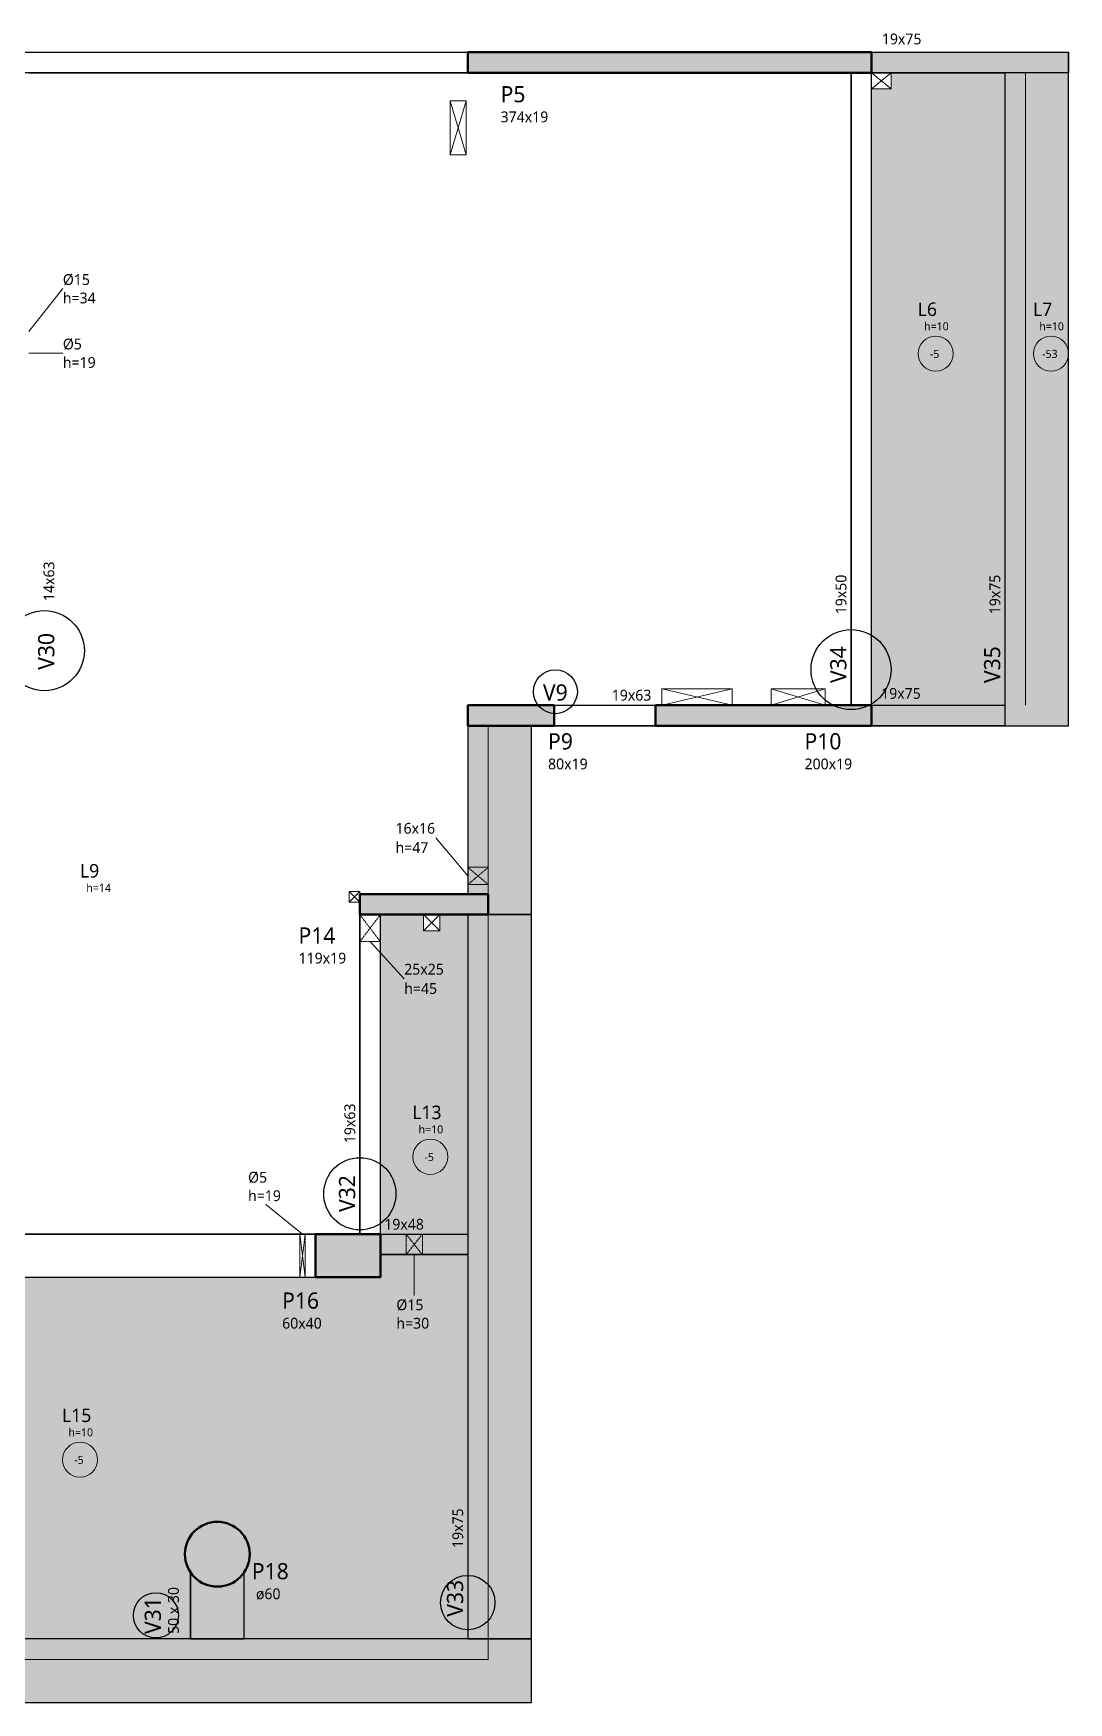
# Model space of a CAD drawing. Extents: x -20676 to 4767, y -817 to 14270.
# Drawn here: x -16820 to -15861, y 12429 to 13976 of the extents above; entities that cross this region are included whole.
import ezdxf

# ---------------------------------------------------------------- set-up
doc = ezdxf.new("R2010")
doc.units = 0
doc.linetypes.add('Traço', pattern=[0.635, 0.3175, -0.3175])
doc.layers.get('0').update_dxf_attribs({"lineweight": 13})
doc.layers.add('A-DETL', color=7, linetype='Continuous', lineweight=18, true_color=0x00a600)
for name, color, linetype, lineweight in [('A-FLOR', 7, 'Continuous', 18), ('A-FLOR-IDEN', 7, 'Continuous', 9), ('A-GENM', 7, 'Continuous', 18), ('A-GENM-HDLN', 7, 'Traço', 18), ('A-GENM-IDEN', 7, 'Continuous', 9), ('S-BEAM', 7, 'Continuous', 18), ('S-BEAM-IDEN', 7, 'Continuous', 9), ('S-COLS', 7, 'Continuous', 18), ('S-COLS-IDEN', 7, 'Continuous', 9)]:
    doc.layers.add(name, color=color, linetype=linetype, lineweight=lineweight)
doc.layers.add('Painéis', color=200, linetype='Continuous')
doc.styles.add('Gadugi', font='gadugi.ttf', dxfattribs={"height": 15})
doc.styles.add('Gadugi_1', font='gadugi.ttf', dxfattribs={"height": 10})
doc.styles.add('Gadugi_3', font='gadugi.ttf', dxfattribs={"height": 0.2})
doc.styles.add('Gadugi_4', font='gadugi.ttf', dxfattribs={"height": 12.5})

# ---------------------------------------------------------------- blocks, each defined once
blk = doc.blocks.new('PED_FURO_RETANGULAR_R04_2020 _INSTÂNCIA_ - FURO RET-3754116-PL200 - FORMA DO DUPLEX INFERIOR')
at = {"layer": 'A-GENM-HDLN'}
for p, q in [((-8, 9.5), (8, -9.5)), ((-8, -9.5), (8, 9.5)), ((-8, -9.5), (-8, 9.5)), ((-8, 9.5), (8, 9.5)), ((8, 9.5), (8, -9.5)), ((8, -9.5), (-8, -9.5))]:
    blk.add_line(p, q, dxfattribs=at)
blk = doc.blocks.new('PED_FURO_RETANGULAR_R04_2020 _INSTÂNCIA_ - FURO RET-V1-PL200 - FORMA DO DUPLEX INFERIOR')
at = {"layer": 'A-GENM-HDLN'}
for p, q in [((-12.5, 9.5), (12.5, -9.5)), ((-12.5, -9.5), (12.5, 9.5)), ((-12.5, -9.5), (-12.5, 9.5)), ((12.5, 9.5), (12.5, -9.5))]:
    blk.add_line(p, q, dxfattribs=at)
blk = doc.blocks.new('PED_FURO_CIRCULAR_R04_2020 _INSTÂNCIA_ - FURO CIRC-V2-PL200 - FORMA DO DUPLEX INFERIOR')
at = {"layer": 'A-GENM-HDLN'}
for p, q in [((7.5, -9.5), (-7.5, 9.5)), ((-7.5, -9.5), (7.5, 9.5)), ((-7.5, -9.5), (-7.5, 9.5)), ((7.5, 9.5), (7.5, -9.5))]:
    blk.add_line(p, q, dxfattribs=at)
blk = doc.blocks.new('PED_FURO_CIRCULAR_R04_2020 _INSTÂNCIA_ - FURO CIRC-3759319-PL200 - FORMA DO DUPLEX INFERIOR')
at = {"layer": 'A-GENM-HDLN'}
for p, q in [((2.5, -20), (-2.5, 20)), ((-2.5, -20), (2.5, 20)), ((-2.5, -20), (-2.5, 20)), ((2.5, 20), (2.5, -20))]:
    blk.add_line(p, q, dxfattribs=at)
blk = doc.blocks.new('PED_TAG_LAJE_R01 - TÍTULO_ESPESSURA_REBAIXO-2413107-PL200 - FORMA DO DUPLEX INFERIOR')
at = {"layer": 'A-FLOR-IDEN'}
blk.add_circle((-0.046, -0.667), 0.325, dxfattribs=at)

msp = doc.modelspace()

# ---------------------------------------------------------------- hatches: boundary and pattern name
at = {"layer": 'A-DETL', "linetype": 'Continuous', "true_color": 0xccffcc}
for points in [[(-15900.91, 13353.35), (-15900.91, 13939.35), (-15919.91, 13939.35), (-15919.91, 13353.35)], [(-16398.41, 13178.35), (-16398.41, 13334.35), (-16417.41, 13334.35), (-16417.41, 13178.35)], [(-16417.41, 12488.35), (-16398.41, 12488.35), (-16398.41, 13159.35), (-16417.41, 13159.35), (-16417.41, 12554.76)], [(-16398.41, 12469.35), (-16398.41, 12488.35), (-17300.41, 12488.35), (-17300.41, 12469.35), (-16561.59, 12469.35)]]:
    msp.add_hatch(color=254, dxfattribs=at).paths.add_polyline_path(points, flags=0)
at = {"layer": 'A-FLOR', "lineweight": 18, "true_color": 0xd9d9d9, "transparency": 33554495}
for points in [[(-16043.41, 13353.35), (-15919.91, 13353.35), (-15919.91, 13939.35), (-16025.41, 13939.35), (-16025.41, 13924.41), (-16043.41, 13924.41), (-16043.41, 13353.35)], [(-16498.41, 12863.35), (-16417.41, 12863.35), (-16417.41, 13159.35), (-16443.36, 13159.35), (-16443.36, 13144.42), (-16458.36, 13144.42), (-16458.36, 13159.35), (-16498.41, 13159.33), (-16498.41, 12946.69)], [(-17300.41, 12488.35), (-16674.41, 12488.35), (-16674.41, 12550.29), (-16677.13, 12555.37), (-16678.84, 12561), (-16679.41, 12566.85), (-16678.84, 12572.71), (-16677.13, 12578.33), (-16674.36, 12583.52), (-16670.63, 12588.07), (-16666.08, 12591.8), (-16660.89, 12594.57), (-16655.27, 12596.28), (-16649.41, 12596.85), (-16643.56, 12596.28), (-16637.93, 12594.57), (-16632.75, 12591.8), (-16628.2, 12588.07), (-16624.47, 12583.52), (-16621.7, 12578.33), (-16619.99, 12572.71), (-16619.41, 12566.85), (-16619.99, 12561), (-16621.7, 12555.37), (-16624.41, 12550.19), (-16624.41, 12488.35), (-16417.41, 12488.35), (-16417.41, 12844.35), (-16498.41, 12844.35), (-16498.41, 12823.35), (-17300.41, 12823.35), (-17300.41, 12740.4), (-17285.5, 12740.4), (-17285.5, 12692.4), (-17300.41, 12692.4), (-17300.41, 12554.76)]]:
    msp.add_hatch(color=254, dxfattribs=at).paths.add_polyline_path(points, flags=0)
at = {"layer": 'A-FLOR', "lineweight": 18, "true_color": 0xe6b8b7, "transparency": 33554495}
for points in [[(-15860.91, 13353.35), (-15860.91, 13939.35), (-15900.91, 13939.35), (-15900.91, 13353.35)], [(-17482.97, 12429.35), (-16358.41, 12429.35), (-16358.41, 13334.35), (-16398.41, 13334.35), (-16398.41, 12469.35), (-18677.41, 12469.35), (-18677.41, 13334.35), (-18717.41, 13334.35), (-18717.41, 12429.35), (-17751.41, 12429.35)]]:
    msp.add_hatch(color=9, dxfattribs=at).paths.add_polyline_path(points, flags=0)
at = {"layer": 'S-BEAM', "true_color": 0xccffcc}
for points in [[(-15900.91, 13939.35), (-15860.91, 13939.35), (-15860.91, 13958.35), (-16043.41, 13958.35), (-16043.41, 13939.35), (-15919.91, 13939.35)], [(-15860.91, 13334.35), (-15860.91, 13353.35), (-16043.42, 13353.35), (-16043.42, 13334.35), (-16008.75, 13334.35)]]:
    msp.add_hatch(color=254, dxfattribs=at).paths.add_polyline_path(points, flags=0)
at = {"layer": 'S-BEAM', "true_color": 0xd9d9d9}
for points in [[(-16498.41, 12844.35), (-16417.41, 12844.35), (-16417.41, 12863.35), (-16498.41, 12863.35)], [(-16653.72, 12488.35), (-16624.41, 12488.35), (-16624.47, 12550.19), (-16628.2, 12545.64), (-16632.75, 12541.91), (-16637.93, 12539.14), (-16643.56, 12537.43), (-16649.41, 12536.85), (-16655.29, 12537.43), (-16660.93, 12539.15), (-16666.13, 12541.94), (-16670.68, 12545.7), (-16674.41, 12550.19), (-16674.41, 12488.35)]]:
    msp.add_hatch(color=254, dxfattribs=at).paths.add_polyline_path(points, flags=0)
at = {"layer": 'S-COLS', "true_color": 0x808080}
for points in [[(-16043.41, 13939.35), (-16043.41, 13958.35), (-16417.41, 13958.35), (-16417.41, 13939.35)], [(-16417.41, 13334.35), (-16337.41, 13334.35), (-16337.41, 13353.35), (-16417.41, 13353.35), (-16417.41, 13338.63)], [(-16043.42, 13334.35), (-16043.42, 13353.35), (-16243.42, 13353.35), (-16243.42, 13334.35)], [(-16398.41, 13159.35), (-16398.41, 13178.35), (-16517.41, 13178.35), (-16517.41, 13159.35)], [(-16498.41, 12823.35), (-16498.41, 12863.35), (-16558.41, 12863.35), (-16558.41, 12823.35)], [(-16649.41, 12536.85), (-16643.56, 12537.43), (-16637.93, 12539.14), (-16632.75, 12541.91), (-16628.2, 12545.64), (-16624.47, 12550.19), (-16621.7, 12555.37), (-16619.99, 12561), (-16619.41, 12566.85), (-16619.99, 12572.71), (-16621.7, 12578.33), (-16624.47, 12583.52), (-16628.2, 12588.07), (-16632.75, 12591.8), (-16637.93, 12594.57), (-16643.56, 12596.28), (-16649.41, 12596.85), (-16655.27, 12596.28), (-16660.89, 12594.57), (-16666.08, 12591.8), (-16670.63, 12588.07), (-16674.36, 12583.52), (-16677.13, 12578.33), (-16678.84, 12572.71), (-16679.41, 12566.85), (-16678.84, 12561), (-16677.13, 12555.37), (-16674.36, 12550.19), (-16670.63, 12545.64), (-16666.08, 12541.91), (-16660.89, 12539.14), (-16655.27, 12537.43), (-16653.72, 12537.28)]]:
    msp.add_hatch(color=8, dxfattribs=at).paths.add_polyline_path(points, flags=0)

# ---------------------------------------------------------------- linework, layer by layer
at = {"lineweight": 18}
for p, q in [((-16043.41, 13924.41), (-16025.42, 13939.35)), ((-16043.41, 13939.35), (-16025.41, 13924.41)), ((-16433.86, 13863.37), (-16418.87, 13913.34)), ((-16433.86, 13913.34), (-16418.87, 13863.37)), ((-16237.53, 13353.43), (-16172.57, 13368.42)), ((-16172.57, 13353.43), (-16237.53, 13368.42)), ((-16086.35, 13368.42), (-16136.32, 13353.43)), ((-16136.32, 13368.42), (-16086.35, 13353.43)), ((-16527.41, 13170.85), (-16517.41, 13180.85)), ((-16527.41, 13180.85), (-16517.41, 13170.85)), ((-16458.36, 13144.42), (-16443.43, 13159.35)), ((-16458.29, 13159.35), (-16443.36, 13144.42))]:
    msp.add_line(p, q, dxfattribs=at)
at = {"linetype": 'Traço', "lineweight": 18}
for p, q in [((-16458.36, 13159.42), (-16458.29, 13159.36)), ((-16443.43, 13159.36), (-16443.36, 13159.42))]:
    msp.add_line(p, q, dxfattribs=at)
at = {"layer": 'A-DETL'}
for p, q in [((-15919.91, 13939.35), (-15919.91, 13353.35)), ((-15919.91, 13353.35), (-15919.91, 13939.35)), ((-15900.91, 13353.35), (-15900.91, 13939.35)), ((-16417.41, 13334.35), (-16417.41, 13178.35)), ((-16398.41, 13334.35), (-16417.41, 13334.35)), ((-16417.41, 13334.35), (-16398.41, 13334.35)), ((-16417.41, 13178.35), (-16417.41, 13334.35)), ((-16398.41, 13178.35), (-16398.41, 13334.35)), ((-16417.41, 13203.21), (-16417.41, 13187.21)), ((-16417.41, 13187.21), (-16417.41, 13203.21)), ((-16417.41, 13203.21), (-16398.41, 13203.21)), ((-16398.41, 13203.21), (-16417.41, 13203.21)), ((-16398.41, 13187.21), (-16398.41, 13203.21)), ((-16398.41, 13203.21), (-16398.41, 13187.21)), ((-16398.41, 13187.21), (-16417.41, 13187.21)), ((-16417.41, 13187.21), (-16398.41, 13187.21)), ((-16417.41, 13178.35), (-16398.41, 13178.35)), ((-16398.41, 13178.35), (-16417.41, 13178.35)), ((-16398.41, 13159.35), (-16417.41, 13159.35)), ((-16417.41, 13159.35), (-16398.41, 13159.35)), ((-16417.41, 13159.35), (-16417.41, 12488.35)), ((-16417.41, 12488.35), (-16417.41, 13159.35)), ((-16398.41, 12488.35), (-16398.41, 13159.35)), ((-16417.41, 12488.35), (-17300.41, 12488.35)), ((-17300.41, 12488.35), (-16417.41, 12488.35)), ((-16398.41, 12469.35), (-16398.41, 12488.35)), ((-17300.41, 12469.35), (-16398.41, 12469.35))]:
    msp.add_line(p, q, dxfattribs=at)
at = {"layer": 'A-FLOR', "lineweight": 18}
for p, q in [((-16025.41, 13924.41), (-16025.41, 13939.35)), ((-15860.91, 13939.35), (-15860.91, 13353.35)), ((-16043.41, 13924.41), (-16025.41, 13924.41)), ((-16418.86, 13913.35), (-16433.86, 13913.35)), ((-16433.86, 13913.35), (-16433.86, 13863.35)), ((-16418.86, 13863.35), (-16418.86, 13913.35)), ((-16433.86, 13863.35), (-16418.86, 13863.35)), ((-16237.55, 13368.42), (-16237.55, 13353.42)), ((-16172.55, 13368.42), (-16237.55, 13368.42)), ((-16172.55, 13353.42), (-16172.55, 13368.42)), ((-16086.34, 13368.42), (-16136.34, 13368.42)), ((-16136.34, 13368.42), (-16136.34, 13353.42)), ((-16086.34, 13353.42), (-16086.34, 13368.42)), ((-16237.55, 13353.42), (-16172.55, 13353.42)), ((-16136.34, 13353.42), (-16086.34, 13353.42)), ((-16358.41, 13334.35), (-16358.41, 12429.35)), ((-16517.41, 13180.85), (-16527.41, 13180.85)), ((-16527.41, 13180.85), (-16527.41, 13170.85)), ((-16517.41, 13178.35), (-16517.41, 13180.85)), ((-16527.41, 13170.85), (-16517.41, 13170.85)), ((-16458.36, 13159.35), (-16458.36, 13144.42)), ((-16443.36, 13144.42), (-16443.36, 13159.35)), ((-16458.36, 13144.42), (-16443.36, 13144.42)), ((-16358.41, 12429.35), (-18717.41, 12429.35))]:
    msp.add_line(p, q, dxfattribs=at)
at = {"layer": 'A-GENM-IDEN'}
for p, q in [((-16823.91, 13699.74), (-16792.49, 13739.32)), ((-16823.91, 13679.59), (-16792.49, 13679.59)), ((-16417.41, 13195.21), (-16446.96, 13230.55)), ((-16507.91, 13134.33), (-16476.3, 13100.01)), ((-16570.51, 12863.35), (-16604.39, 12890.69)), ((-16467.02, 12844.35), (-16467.02, 12806.47))]:
    msp.add_line(p, q, dxfattribs=at)
at = {"layer": 'Painéis', "color": 6}
for points in [[(-17207.91, 13958.35), (-16417.41, 13958.35), (-16417.41, 13939.35), (-17207.91, 13939.35)], [(-16043.41, 13958.35), (-15860.91, 13958.35), (-15860.91, 13939.35), (-16043.41, 13939.35)], [(-16043.41, 13939.35), (-16062.41, 13939.35), (-16062.41, 13353.35), (-16043.42, 13353.35), (-16043.41, 13353.35)], [(-15919.91, 13939.35), (-15919.91, 13334.35), (-15860.91, 13334.35), (-15860.91, 13939.35)], [(-16337.41, 13353.35), (-16243.42, 13353.35), (-16243.42, 13334.35), (-16337.41, 13334.35)], [(-16043.42, 13353.35), (-15919.95, 13353.14), (-15919.95, 13334.14), (-16043.42, 13334.35)], [(-16417.41, 13178.35), (-16398.41, 13178.35), (-16398.41, 13159.35), (-16358.41, 13159.35), (-16358.41, 13334.35), (-16417.41, 13334.35)], [(-16517.41, 12863.35), (-16498.41, 12863.35), (-16498.41, 13159.33), (-16517.41, 13159.33)], [(-16417.41, 13159.35), (-16417.41, 12488.35), (-16358.41, 12488.35), (-16358.41, 13159.35)], [(-17300.41, 12823.35), (-16558.41, 12823.35), (-16558.41, 12863.35), (-17300.41, 12863.35)], [(-16498.41, 12863.35), (-16417.41, 12863.35), (-16417.41, 12844.35), (-16498.41, 12844.35)], [(-16358.41, 12488.35), (-16417.41, 12488.35), (-17300.41, 12488.35), (-17300.41, 12429.35), (-16358.41, 12429.35)]]:
    msp.add_lwpolyline(points, close=True, dxfattribs=at)
msp.add_lwpolyline([(-16624.41, 12550.27, -0.536675), (-16674.41, 12550.27), (-16674.41, 12488.35), (-16624.41, 12488.35)], format="xyb", close=True, dxfattribs=at)
for centre, radius in [((-16809.64, 13403.89), 37.08), ((-16062.41, 13386.39), 37.07), ((-16336.3, 13365.89), 20.36), ((-16517.41, 12900.74), 33.44), ((-16417.41, 12522.04), 25.18), ((-16706.3, 12510.2), 20.88)]:
    msp.add_circle(centre, radius, dxfattribs=at)
at = {"layer": 'S-BEAM', "lineweight": 25}
for p, q in [((-17207.91, 13958.35), (-16417.41, 13958.35)), ((-16043.41, 13958.35), (-15860.91, 13958.35)), ((-15860.91, 13939.35), (-15860.91, 13958.35)), ((-16823.91, 13939.35), (-16417.41, 13939.35)), ((-16062.41, 13353.35), (-16062.41, 13939.35)), ((-16043.41, 13353.35), (-16043.41, 13939.35)), ((-16043.41, 13939.35), (-15919.91, 13939.35)), ((-16337.41, 13353.35), (-16243.42, 13353.35)), ((-16043.42, 13353.35), (-15919.91, 13353.35)), ((-15860.91, 13334.35), (-15860.91, 13353.35)), ((-16337.41, 13334.35), (-16243.42, 13334.35)), ((-16043.42, 13334.35), (-15860.91, 13334.35)), ((-16517.41, 12863.35), (-16517.41, 13159.35)), ((-16498.41, 12863.35), (-16498.41, 13159.35)), ((-17300.41, 12863.35), (-16558.41, 12863.35)), ((-16498.41, 12863.35), (-16417.41, 12863.35)), ((-16498.41, 12844.35), (-16417.41, 12844.35)), ((-17300.41, 12823.35), (-16558.41, 12823.35)), ((-16674.41, 12488.35), (-16674.41, 12550.27)), ((-16624.41, 12488.35), (-16624.41, 12550.27))]:
    msp.add_line(p, q, dxfattribs=at)
for start, end in [(223.04945, 224.84585), (235.39348, 236.13439), (303.86561, 304.60652), (315.15415, 316.95055)]:
    msp.add_arc((-16649.41, 12566.85), 30, start, end, dxfattribs=at)
at = {"layer": 'S-COLS', "lineweight": 50}
for p, q in [((-16417.41, 13939.35), (-16417.41, 13958.35)), ((-16417.41, 13958.35), (-16043.41, 13958.35)), ((-16043.41, 13958.35), (-16043.41, 13939.35)), ((-16043.41, 13939.35), (-16417.41, 13939.35)), ((-16417.41, 13334.35), (-16417.41, 13353.35)), ((-16417.41, 13353.35), (-16337.41, 13353.35)), ((-16337.41, 13353.35), (-16337.41, 13334.35)), ((-16243.42, 13334.35), (-16243.42, 13353.35)), ((-16243.42, 13353.35), (-16043.42, 13353.35)), ((-16043.42, 13353.35), (-16043.42, 13334.35)), ((-16337.41, 13334.35), (-16417.41, 13334.35)), ((-16043.42, 13334.35), (-16243.42, 13334.35)), ((-16517.41, 13159.35), (-16517.41, 13178.35)), ((-16517.41, 13178.35), (-16398.41, 13178.35)), ((-16398.41, 13178.35), (-16398.41, 13159.35)), ((-16398.41, 13159.35), (-16517.41, 13159.35)), ((-16558.41, 12823.35), (-16558.41, 12863.35)), ((-16558.41, 12863.35), (-16498.41, 12863.35)), ((-16498.41, 12863.35), (-16498.41, 12823.35)), ((-16498.41, 12823.35), (-16558.41, 12823.35))]:
    msp.add_line(p, q, dxfattribs=at)
for start, end in [(0, 180), (180, 0)]:
    msp.add_arc((-16649.41, 12566.85), 30, start, end, dxfattribs=at)
at = {"layer": 'S-COLS', "lineweight": 18}
for start, end in [(202.68992, 213.55731), (326.44269, 337.31008)]:
    msp.add_arc((-16649.41, 12566.85), 30, start, end, dxfattribs=at)

# ---------------------------------------------------------------- block references
at = {"layer": 'A-FLOR-IDEN', "xscale": 49.99999999999998, "yscale": 49.99999999999998, "zscale": 49.99999999999998}
for p in [(-15981.66, 13712.35), (-15874.91, 13712.35), (-16449.86, 12968.34), (-16774.22, 12687.7)]:
    msp.add_blockref('PED_TAG_LAJE_R01 - TÍTULO_ESPESSURA_REBAIXO-2413107-PL200 - FORMA DO DUPLEX INFERIOR', p, dxfattribs=at)
at = {"layer": 'A-GENM', "linetype": 'Traço'}
for name, p, rotation in [('PED_FURO_RETANGULAR_R04_2020 _INSTÂNCIA_ - FURO RET-3754116-PL200 - FORMA DO DUPLEX INFERIOR', (-16407.91, 13195.21), 89.9999999999999), ('PED_FURO_RETANGULAR_R04_2020 _INSTÂNCIA_ - FURO RET-V1-PL200 - FORMA DO DUPLEX INFERIOR', (-16507.91, 13146.83), 89.99999999999953)]:
    msp.add_blockref(name, p, dxfattribs=dict(at, rotation=rotation))
for name, p in [('PED_FURO_CIRCULAR_R04_2020 _INSTÂNCIA_ - FURO CIRC-3759319-PL200 - FORMA DO DUPLEX INFERIOR', (-16570.51, 12843.35)), ('PED_FURO_CIRCULAR_R04_2020 _INSTÂNCIA_ - FURO CIRC-V2-PL200 - FORMA DO DUPLEX INFERIOR', (-16467.02, 12853.85))]:
    msp.add_blockref(name, p, dxfattribs=at)

# ---------------------------------------------------------------- texts
at = {"layer": 'A-FLOR-IDEN', "attachment_point": 1}
for s, insert, char_height, width, style in [('L6', (-16000.69, 13726.44), 12.5, 21.6456, 'Gadugi_4'), ('L7', (-15893.94, 13726.44), 12.5, 21.6456, 'Gadugi_4'), ('h=10', (-15994.79, 13708.16), 7.5, 29.6624, 'Gadugi_3'), ('h=10', (-15888.04, 13708.16), 7.5, 29.6624, 'Gadugi_3'), ('-5', (-15989.38, 13682.59), 7.5, 12.0253, 'Gadugi_3'), ('-53', (-15885.45, 13682.59), 7.5, 18.8397, 'Gadugi_3'), ('L9', (-16776.66, 13206.26), 12.5, 21.6456, 'Gadugi_4'), ('h=14', (-16770.76, 13187.97), 7.5, 29.6624, 'Gadugi_3'), ('L13', (-16468.88, 12982.43), 12.5, 33.27, 'Gadugi_4'), ('h=10', (-16462.99, 12964.14), 7.5, 29.6624, 'Gadugi_3'), ('-5', (-16457.57, 12938.58), 7.5, 12.0253, 'Gadugi_3'), ('L15', (-16793.24, 12701.79), 12.5, 33.27, 'Gadugi_4'), ('h=10', (-16787.34, 12683.5), 7.5, 29.6624, 'Gadugi_3'), ('-5', (-16781.93, 12657.94), 7.5, 12.0253, 'Gadugi_3')]:
    msp.add_mtext(s, dxfattribs=dict(at, insert=insert, char_height=char_height, width=width, style=style))
at = {"layer": 'A-GENM-IDEN', "char_height": 10, "attachment_point": 1, "style": 'Gadugi_1'}
for s, insert, width in [('Ø15', (-16792.49, 13752.73), 31.2658), ('h=34', (-16792.49, 13735.65), 39.6835), ('Ø5', (-16792.49, 13693), 22.0464), ('h=19', (-16792.49, 13675.92), 39.6835), ('16x16', (-16484.36, 13244.34), 44.8945), ('h=47', (-16484.36, 13226.48), 39.6835), ('25x25', (-16476.3, 13113.81), 44.8945), ('h=45', (-16476.3, 13095.95), 39.6835), ('Ø5', (-16620.94, 12921.06), 22.0464), ('h=19', (-16620.94, 12903.98), 39.6835), ('Ø15', (-16483.57, 12802.91), 31.2658), ('h=30', (-16483.57, 12785.83), 39.6835)]:
    msp.add_mtext(s, dxfattribs=dict(at, insert=insert, width=width))
at = {"layer": 'S-BEAM-IDEN', "attachment_point": 1}
for s, insert, char_height, width, style in [('19x75', (-16033.89, 13975.64), 10, 44.8945, 'Gadugi_1'), ('V9', (-16347.8, 13372.7), 15, 30.0633, 'Gadugi'), ('19x63', (-16284.09, 13367.67), 10, 44.8945, 'Gadugi_1'), ('19x75', (-16034.56, 13369.32), 10, 44.8945, 'Gadugi_1'), ('19x48', (-16494.79, 12877.54), 10, 44.8945, 'Gadugi_1')]:
    msp.add_mtext(s, dxfattribs=dict(at, insert=insert, char_height=char_height, width=width, style=style))
at = {"layer": 'S-BEAM-IDEN', "attachment_point": 1, "rotation": 90}
for s, insert, char_height, width, style in [('14x63', (-16810.38, 13449.88), 10, 44.8945, 'Gadugi_1'), ('19x50', (-16076.73, 13437.62), 10, 44.8945, 'Gadugi_1'), ('19x75', (-15934.23, 13437.62), 10, 44.8945, 'Gadugi_1'), ('V30', (-16815.41, 13386.18), 15, 44.0928, 'Gadugi'), ('V34', (-16081.76, 13373.92), 15, 44.0928, 'Gadugi'), ('V35', (-15939.26, 13373.92), 15, 44.0928, 'Gadugi'), ('19x63', (-16531.73, 12947.62), 10, 44.8945, 'Gadugi_1'), ('V32', (-16536.76, 12883.92), 15, 44.0928, 'Gadugi'), ('19x75', (-16431.73, 12572.62), 10, 44.8945, 'Gadugi_1'), ('V33', (-16436.76, 12508.92), 15, 44.0928, 'Gadugi'), ('50 x 30', (-16695.07, 12492.97), 10, 54.5147, 'Gadugi_1'), ('V31', (-16716.7, 12492.92), 15, 44.0928, 'Gadugi')]:
    msp.add_mtext(s, dxfattribs=dict(at, insert=insert, char_height=char_height, width=width, style=style))
at = {"layer": 'S-COLS-IDEN', "attachment_point": 1}
for s, insert, char_height, width, style in [('P5', (-16387.03, 13926.95), 15, 28.4599, 'Gadugi'), ('374x19', (-16387.03, 13903.46), 10, 54.1139, 'Gadugi_1'), ('P9', (-16343.08, 13327.45), 15, 28.4599, 'Gadugi'), ('P10', (-16105.52, 13327.45), 15, 42.4894, 'Gadugi'), ('80x19', (-16343.08, 13303.96), 10, 44.8945, 'Gadugi_1'), ('200x19', (-16105.52, 13303.96), 10, 54.1139, 'Gadugi_1'), ('P14', (-16574.18, 13147.56), 15, 42.4894, 'Gadugi'), ('119x19', (-16574.18, 13124.07), 10, 54.1139, 'Gadugi_1'), ('P16', (-16589.37, 12809.32), 15, 42.4894, 'Gadugi'), ('60x40', (-16589.37, 12785.83), 10, 44.8945, 'Gadugi_1'), ('P18', (-16617.42, 12558.62), 15, 42.4894, 'Gadugi'), ('ø60', (-16613.66, 12535.13), 10, 28.4599, 'Gadugi_1')]:
    msp.add_mtext(s, dxfattribs=dict(at, insert=insert, char_height=char_height, width=width, style=style))

doc.saveas('drawing.dxf')
